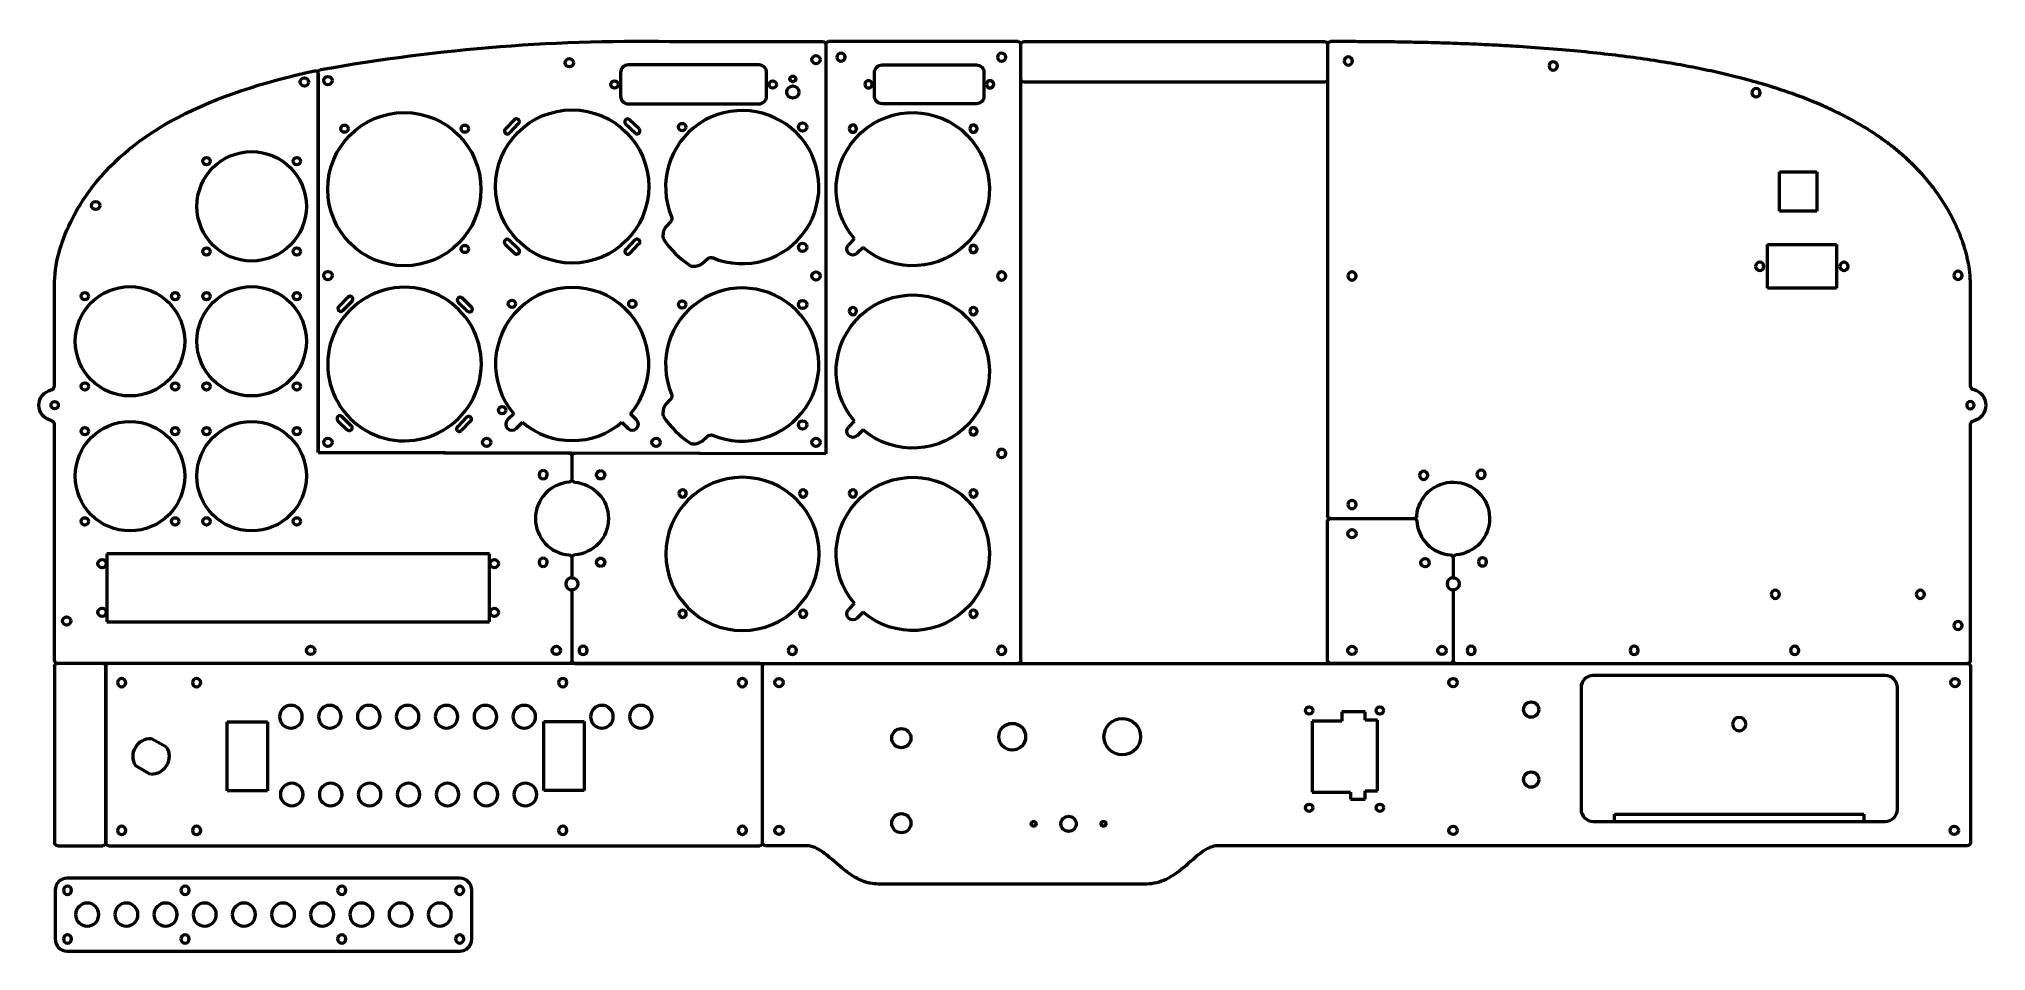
# Model space of a CAD drawing. Header units: inches. Extents: x 2.4 to 42.4, y 7.5 to 26.3.
import ezdxf

# ---------------------------------------------------------------- set-up
doc = ezdxf.new("R2010")
doc.units = ezdxf.units.IN
doc.header["$LTSCALE"] = 0.75
doc.header["$MEASUREMENT"] = 0
doc.layers.add('Visible', color=7, linetype='Continuous', lineweight=50)

msp = doc.modelspace()

# ---------------------------------------------------------------- linework, layer by layer
at = {"layer": 'Visible', "extrusion": (0, 1, 0)}
for p, q in [((15.58, 26.251), (18.492, 26.251)), ((18.551, 26.192), (18.551, 17.772)), ((18.551, 26.192), (18.551, 17.772)), ((22.505, 26.251), (18.61, 26.251)), ((22.564, 13.525), (22.564, 26.192)), ((22.564, 25.477), (22.564, 26.192)), ((22.623, 26.251), (28.805, 26.251)), ((28.864, 26.192), (28.864, 16.503)), ((28.864, 26.192), (28.864, 25.477)), ((29.2, 26.251), (28.923, 26.251)), ((8.119, 17.8), (8.119, 25.617)), ((14.337, 25.615), (14.337, 25.127)), ((17.181, 25.771), (14.493, 25.771)), ((17.337, 25.127), (17.337, 25.615)), ((19.554, 25.129), (19.554, 25.617)), ((19.71, 25.773), (21.648, 25.773)), ((21.804, 25.617), (21.804, 25.129)), ((8.119, 25.592), (8.119, 17.8)), ((28.805, 25.417), (22.623, 25.417)), ((14.493, 24.971), (17.181, 24.971)), ((21.648, 24.973), (19.71, 24.973)), ((12.153, 24.647), (11.966, 24.454)), ((12.051, 24.371), (12.239, 24.565)), ((14.439, 24.561), (14.633, 24.373)), ((14.715, 24.458), (14.521, 24.646)), ((38.152, 23.571), (38.919, 23.571)), ((38.152, 22.764), (38.152, 23.571)), ((38.919, 23.571), (38.919, 22.764)), ((15.369, 22.555), (15.262, 22.437)), ((38.919, 22.764), (38.152, 22.764)), ((11.964, 22.086), (12.158, 21.898)), ((12.24, 21.983), (12.047, 22.171)), ((14.628, 22.173), (14.441, 21.979)), ((14.526, 21.896), (14.713, 22.09)), ((19.023, 22.075), (19.143, 22.195)), ((19.32, 22.018), (19.199, 21.898)), ((37.904, 21.181), (37.904, 22.077)), ((37.904, 22.077), (39.322, 22.077)), ((39.322, 22.077), (39.322, 21.181)), ((16.012, 21.686), (16.13, 21.794)), ((2.705, 19.177), (2.705, 21.318)), ((42.075, 19.177), (42.075, 21.318)), ((8.73, 20.997), (8.543, 20.804)), ((8.628, 20.721), (8.816, 20.915)), ((10.996, 20.895), (11.189, 20.707)), ((11.272, 20.792), (11.078, 20.98)), ((39.322, 21.181), (37.904, 21.181)), ((15.369, 18.905), (15.262, 18.787)), ((8.525, 18.456), (8.719, 18.268)), ((8.802, 18.353), (8.608, 18.541)), ((11.169, 18.527), (10.981, 18.333)), ((11.067, 18.251), (11.254, 18.444)), ((12.141, 18.6), (12.014, 18.473)), ((12.191, 18.296), (12.318, 18.423)), ((14.362, 18.423), (14.489, 18.296)), ((14.666, 18.473), (14.539, 18.6)), ((19.023, 18.325), (19.143, 18.445)), ((2.705, 13.525), (2.705, 18.366)), ((16.012, 18.036), (16.13, 18.144)), ((19.32, 18.268), (19.199, 18.148)), ((42.075, 13.525), (42.075, 18.366)), ((8.119, 17.8), (13.276, 17.786)), ((18.551, 17.772), (8.119, 17.8)), ((13.335, 17.727), (13.335, 17.251)), ((13.335, 17.727), (13.335, 17.251)), ((18.551, 17.772), (13.394, 17.786)), ((28.923, 16.444), (30.638, 16.444)), ((28.923, 16.444), (30.638, 16.444)), ((28.864, 13.525), (28.864, 16.385)), ((11.64, 15.715), (3.775, 15.715)), ((3.775, 15.715), (3.775, 14.317)), ((11.64, 14.317), (11.64, 15.715)), ((13.335, 15.637), (13.335, 15.226)), ((13.335, 15.637), (13.335, 15.226)), ((31.445, 15.637), (31.445, 15.226)), ((31.445, 15.637), (31.445, 15.226)), ((13.335, 14.976), (13.335, 13.525)), ((13.335, 14.976), (13.335, 13.525)), ((31.445, 14.976), (31.445, 13.525)), ((31.445, 14.976), (31.445, 13.525)), ((19.023, 14.575), (19.143, 14.695)), ((19.32, 14.518), (19.199, 14.398)), ((3.775, 14.317), (11.64, 14.317)), ((2.705, 13.407), (2.705, 9.775)), ((3.696, 13.466), (2.764, 13.466)), ((13.276, 13.466), (2.764, 13.466)), ((3.755, 9.775), (3.755, 13.407)), ((3.755, 13.407), (3.755, 9.775)), ((17.196, 13.466), (3.814, 13.466)), ((13.394, 13.466), (22.505, 13.466)), ((17.255, 9.775), (17.255, 13.407)), ((17.255, 9.775), (17.255, 13.407)), ((17.314, 13.466), (42.016, 13.466)), ((31.386, 13.466), (28.923, 13.466)), ((31.504, 13.466), (42.016, 13.466)), ((40.325, 13.216), (34.325, 13.216)), ((40.325, 13.216), (34.325, 13.216)), ((40.325, 13.216), (34.325, 13.216)), ((42.075, 13.407), (42.075, 9.775)), ((34.075, 12.966), (34.075, 10.466)), ((34.075, 12.966), (34.075, 10.466)), ((34.075, 12.966), (34.075, 10.466)), ((40.575, 10.466), (40.575, 12.966)), ((40.575, 10.466), (40.575, 12.966)), ((40.575, 10.466), (40.575, 12.966)), ((29.637, 12.472), (29.155, 12.472)), ((29.155, 12.472), (29.155, 12.277)), ((29.637, 12.299), (29.637, 12.472)), ((6.25, 12.262), (7.079, 12.262)), ((6.25, 10.842), (6.25, 12.262)), ((7.079, 12.262), (7.079, 10.842)), ((12.758, 12.27), (13.587, 12.27)), ((12.758, 10.85), (12.758, 12.27)), ((13.587, 12.27), (13.587, 10.85)), ((29.155, 12.277), (28.549, 12.277)), ((28.549, 12.277), (28.549, 10.82)), ((29.893, 12.299), (29.637, 12.299)), ((29.893, 10.843), (29.893, 12.299)), ((4.695, 11.923), (5.002, 11.746)), ((4.677, 11.183), (4.37, 11.36)), ((7.079, 10.842), (6.25, 10.842)), ((13.587, 10.85), (12.758, 10.85)), ((28.549, 10.82), (29.336, 10.82)), ((29.336, 10.82), (29.336, 10.67)), ((29.637, 10.67), (29.637, 10.843)), ((29.637, 10.843), (29.893, 10.843)), ((29.336, 10.67), (29.637, 10.67)), ((34.325, 10.216), (40.325, 10.216)), ((34.325, 10.216), (40.325, 10.216)), ((34.325, 10.216), (34.763, 10.216)), ((34.763, 10.366), (39.888, 10.366)), ((34.763, 10.216), (34.763, 10.366)), ((39.888, 10.366), (39.888, 10.216)), ((39.888, 10.216), (40.325, 10.216)), ((2.764, 9.716), (3.696, 9.716)), ((3.814, 9.716), (17.196, 9.716)), ((18.143, 9.716), (17.314, 9.716)), ((42.016, 9.716), (26.637, 9.716)), ((11.029, 9.049), (2.964, 9.049)), ((25.144, 8.928), (19.636, 8.928)), ((2.714, 8.799), (2.714, 7.799)), ((11.279, 7.799), (11.279, 8.799)), ((2.964, 7.549), (11.029, 7.549))]:
    msp.add_line(p, q, dxfattribs=at)
at = {"layer": 'Visible', "extrusion": (1e-16, 0, -1)}
for centre, radius in [((-18.866, 25.932), 0.085), ((-22.166, 25.932), 0.085), ((-29.291, 25.854), 0.085), ((-33.502, 25.752), 0.085), ((-19.429, 25.373), 0.075), ((-21.929, 25.373), 0.075), ((-37.672, 25.2), 0.085), ((-19.111, 24.461), 0.075), ((-21.586, 24.461), 0.075), ((-21.586, 21.987), 0.075), ((-37.747, 21.629), 0.085), ((-39.479, 21.629), 0.085), ((-22.166, 21.432), 0.085), ((-29.366, 21.432), 0.085), ((-41.821, 21.444), 0.085), ((-19.111, 20.711), 0.075), ((-21.586, 20.711), 0.075), ((-42.075, 18.775), 0.075), ((-21.586, 18.237), 0.075), ((-22.166, 17.782), 0.085), ((-16.841, 15.717), 1.575), ((-30.841, 17.334), 0.085), ((-32.021, 17.353), 0.085), ((-15.611, 16.961), 0.075), ((-18.086, 16.961), 0.075), ((-19.111, 16.961), 0.075), ((-21.586, 16.961), 0.075), ((-29.366, 16.732), 0.085), ((-32.049, 15.553), 0.085), ((-38.066, 14.886), 0.085), ((-41.046, 14.886), 0.085), ((-15.611, 14.487), 0.075), ((-18.086, 14.487), 0.075), ((-21.586, 14.487), 0.075), ((-41.821, 14.244), 0.085), ((-13.566, 13.732), 0.085), ((-17.866, 13.732), 0.085), ((-22.166, 13.732), 0.085), ((-31.816, 13.732), 0.085), ((-35.166, 13.732), 0.085), ((-38.466, 13.732), 0.085), ((-4.082, 13.07), 0.085), ((-5.622, 13.07), 0.085), ((-13.148, 13.071), 0.085), ((-16.838, 13.071), 0.085), ((-7.562, 12.369), 0.233), ((-8.361, 12.369), 0.233), ((-9.16, 12.369), 0.233), ((-9.959, 12.369), 0.233), ((-10.758, 12.369), 0.233), ((-11.557, 12.369), 0.233), ((-12.356, 12.369), 0.233), ((-13.953, 12.369), 0.233), ((-14.752, 12.369), 0.233), ((-37.325, 12.216), 0.138), ((-37.325, 12.216), 0.138), ((-7.578, 10.768), 0.233), ((-8.378, 10.768), 0.233), ((-9.178, 10.768), 0.233), ((-9.978, 10.768), 0.233), ((-10.778, 10.768), 0.233), ((-11.578, 10.768), 0.233), ((-12.378, 10.768), 0.233), ((-4.082, 10.03), 0.085), ((-5.622, 10.03), 0.085), ((-13.148, 10.031), 0.085), ((-16.838, 10.031), 0.085), ((-2.969, 8.799), 0.085), ((-5.386, 8.799), 0.085), ((-8.606, 8.799), 0.085), ((-11.029, 8.799), 0.085), ((-3.374, 8.299), 0.238), ((-4.179, 8.299), 0.238), ((-4.984, 8.299), 0.238), ((-5.789, 8.299), 0.238), ((-6.594, 8.299), 0.238), ((-7.399, 8.299), 0.238), ((-8.204, 8.299), 0.238), ((-9.009, 8.299), 0.237), ((-9.814, 8.299), 0.237), ((-10.619, 8.299), 0.237), ((-2.969, 7.799), 0.085), ((-5.386, 7.799), 0.085), ((-8.606, 7.799), 0.085), ((-11.029, 7.799), 0.085)]:
    msp.add_circle(centre, radius, dxfattribs=at)
at = {"layer": 'Visible'}
for centre, radius in [((13.283, 25.816), 0.085), ((18.351, 25.881), 0.085), ((7.839, 25.42), 0.085), ((8.32, 25.45), 0.085), ((14.212, 25.371), 0.075), ((17.462, 25.371), 0.075), ((17.875, 25.214), 0.125), ((17.875, 25.484), 0.0591), ((13.34, 23.272), 1.575), ((9.891, 23.217), 1.575), ((8.661, 24.461), 0.075), ((11.136, 24.461), 0.075), ((15.601, 24.495), 0.075), ((18.076, 24.495), 0.085), ((6.753, 22.864), 1.125), ((5.825, 23.792), 0.075), ((7.681, 23.792), 0.075), ((3.548, 22.881), 0.085), ((5.825, 21.936), 0.075), ((7.681, 21.936), 0.075), ((11.136, 21.987), 0.075), ((18.076, 22.02), 0.085), ((4.253, 20.089), 1.125), ((6.753, 20.089), 1.125), ((8.32, 21.441), 0.085), ((18.351, 21.433), 0.085), ((3.325, 21.017), 0.075), ((5.181, 21.017), 0.075), ((5.825, 21.017), 0.075), ((7.681, 21.017), 0.075), ((12.103, 20.859), 0.075), ((14.577, 20.859), 0.075), ((15.601, 20.845), 0.075), ((18.076, 20.845), 0.085), ((3.325, 19.161), 0.075), ((5.181, 19.161), 0.075), ((5.825, 19.161), 0.075), ((7.681, 19.161), 0.075), ((2.705, 18.775), 0.075), ((4.253, 17.314), 1.125), ((6.753, 17.314), 1.125), ((11.902, 18.671), 0.075), ((18.076, 18.37), 0.085), ((3.325, 18.242), 0.075), ((5.181, 18.242), 0.075), ((5.825, 18.242), 0.075), ((7.681, 18.242), 0.075), ((8.32, 18.01), 0.085), ((11.584, 18.01), 0.085), ((15.065, 18.01), 0.085), ((18.351, 18.01), 0.085), ((3.325, 16.386), 0.075), ((5.181, 16.386), 0.075), ((5.825, 16.386), 0.075), ((7.681, 16.386), 0.075), ((29.366, 16.132), 0.085), ((30.869, 15.535), 0.085), ((3.68, 15.516), 0.085), ((11.74, 15.516), 0.085), ((2.951, 14.337), 0.085), ((3.68, 14.516), 0.085), ((11.74, 14.516), 0.085), ((7.966, 13.732), 0.085), ((13.016, 13.732), 0.085), ((29.366, 13.732), 0.085), ((31.216, 13.732), 0.085), ((17.592, 13.071), 0.085), ((31.445, 13.071), 0.085), ((41.76, 13.071), 0.085), ((28.488, 12.497), 0.075), ((29.938, 12.497), 0.075), ((33.049, 12.516), 0.157), ((20.105, 11.928), 0.197), ((22.385, 11.957), 0.275), ((24.645, 11.957), 0.375), ((33.049, 11.076), 0.157), ((28.488, 10.497), 0.075), ((29.938, 10.497), 0.075), ((17.592, 10.031), 0.085), ((20.105, 10.178), 0.197), ((22.826, 10.166), 0.05), ((23.543, 10.166), 0.157), ((24.26, 10.166), 0.05), ((31.445, 10.031), 0.085), ((41.744, 10.031), 0.085)]:
    msp.add_circle(centre, radius, dxfattribs=at)
at = {"layer": 'Visible', "extrusion": (1e-16, 0, -1)}
for centre, radius, start, end in [((-14.748, -10.99), 37.251, 79.8228, 91.2801), ((-18.492, 26.192), 0.0591, 90, 180), ((-18.61, 26.192), 0.0591, 0, 90), ((-22.505, 26.192), 0.0591, 90, 180), ((-22.623, 26.192), 0.0591, 0, 90), ((-28.805, 26.192), 0.0591, 90, 180), ((-28.923, 26.192), 0.0591, 0, 90), ((-8.06, 25.592), 0.0591, 77.8794, 180), ((-8.178, 25.617), 0.0591, 0, 78.2755), ((-19.71, 25.617), 0.156, 360, 90), ((-21.648, 25.617), 0.156, 90, 180), ((-22.623, 25.477), 0.0591, 270, 0), ((-28.805, 25.477), 0.0591, 180, 270), ((-20.341, 23.217), 1.575, 319.5521, 310.4479), ((-19.71, 25.129), 0.156, 270, 360), ((-21.648, 25.129), 0.156, 180, 270), ((-15.263, 22.62), 0.125, 166.6474, 211.6474), ((-19.111, 21.987), 0.125, 225, 45), ((-16.195, 21.687), 0.125, 58.3987, 103.3987), ((-20.341, 19.467), 1.575, 319.5521, 310.4479), ((-2.705, 18.775), 0.323, 283.6817, 76.3726), ((-15.263, 18.97), 0.125, 166.6474, 211.6474), ((-42.175, 19.186), 0.1, 283.6274, 354.8912), ((-42.175, 18.365), 0.1, 0.7015, 76.3183), ((-16.195, 18.037), 0.125, 58.3987, 103.3987), ((-19.111, 18.237), 0.125, 225, 45), ((-13.276, 17.727), 0.0591, 90.1561, 180), ((-13.394, 17.727), 0.0591, 0, 90.1561), ((-13.276, 17.251), 0.0591, 180, 265.8141), ((-13.394, 17.251), 0.0591, 274.1859, 0), ((-13.925, 17.344), 0.085, 269.7918, 89.7958), ((-13.925, 17.344), 0.085, 89.7918, 269.7958), ((-20.341, 15.717), 1.575, 319.5521, 310.4479), ((-13.335, 16.444), 0.75, 94.1859, 265.8141), ((-31.445, 16.444), 0.75, 4.1859, 265.8141), ((-28.923, 16.503), 0.0591, 270, 360), ((-28.923, 16.385), 0.0591, 0, 90), ((-30.638, 16.503), 0.0591, 184.1859, 270), ((-30.638, 16.385), 0.0591, 90, 175.8141), ((-13.276, 15.637), 0.0591, 94.1859, 180), ((-13.394, 15.637), 0.0591, 0, 85.8141), ((-13.925, 15.544), 0.085, 269.9975, 90.0015), ((-13.925, 15.544), 0.085, 89.9975, 270.0015), ((-31.386, 15.637), 0.0591, 94.1859, 180), ((-31.504, 15.637), 0.0591, 360, 85.8141), ((-13.335, 15.101), 0.125, 90, 270), ((-31.445, 15.101), 0.125, 90, 270), ((-19.111, 14.487), 0.125, 225, 45), ((-2.764, 13.525), 0.0591, 270, 360), ((-2.764, 13.407), 0.0591, 0, 90), ((-3.696, 13.407), 0.0591, 90, 180), ((-3.814, 13.407), 0.0591, 0, 90), ((-13.276, 13.525), 0.0591, 180, 270), ((-13.394, 13.525), 0.0591, 270, 0), ((-17.196, 13.407), 0.0591, 90, 180), ((-17.314, 13.407), 0.0591, 0, 90), ((-22.505, 13.525), 0.0591, 180, 270), ((-28.923, 13.525), 0.0591, 270, 360), ((-31.386, 13.525), 0.0591, 180, 270), ((-31.504, 13.525), 0.0591, 270, 360), ((-42.016, 13.525), 0.0591, 180, 270), ((-42.016, 13.407), 0.0591, 90, 180), ((-4.686, 11.553), 0.37, 328.6231, 91.3769), ((-4.686, 11.553), 0.37, 148.6231, 271.3769), ((-2.764, 9.775), 0.0591, 270, 0), ((-3.696, 9.775), 0.0591, 180, 270), ((-3.814, 9.775), 0.0591, 270, 0), ((-17.196, 9.775), 0.0591, 180, 270), ((-17.314, 9.775), 0.0591, 270, 0), ((-42.016, 9.775), 0.0591, 180, 270)]:
    msp.add_arc(centre, radius, start, end, dxfattribs=at)
at = {"layer": 'Visible'}
for centre, radius, start, end in [((14.493, 25.615), 0.156, 90, 180), ((17.181, 25.615), 0.156, 0, 90), ((14.493, 25.127), 0.156, 180, 270), ((16.836, 23.26), 1.575, 247.1363, 202.8176), ((17.181, 25.127), 0.156, 270, 0), ((12.008, 24.412), 0.0593, 135.9093, 315.9093), ((12.196, 24.606), 0.0593, 315.9093, 135.9093), ((14.48, 24.603), 0.0593, 45.9093, 225.9093), ((14.674, 24.415), 0.0593, 225.9093, 45.9093), ((15.518, 22.26), 0.312, 145.3898, 190.3898), ((12.005, 22.128), 0.0593, 45.9093, 225.9093), ((14.671, 22.131), 0.0593, 315.9093, 135.9093), ((16.836, 23.26), 1.938, 213.0279, 236.926), ((12.199, 21.941), 0.0593, 225.9093, 45.9093), ((14.483, 21.938), 0.0593, 135.9093, 315.9093), ((15.835, 21.943), 0.312, 259.5641, 304.5641), ((8.773, 20.956), 0.0593, 315.9093, 135.9093), ((9.899, 19.624), 1.575, 314.8175, 135.1825), ((11.037, 20.937), 0.0593, 45.9093, 225.9093), ((13.34, 19.622), 1.575, 319.5524, 220.4479), ((16.836, 19.61), 1.575, 247.1363, 202.8176), ((9.891, 19.617), 1.575, 134.8175, 315.1825), ((8.585, 20.762), 0.0593, 135.9093, 315.9093), ((11.231, 20.75), 0.0593, 225.9093, 45.9093), ((2.605, 19.186), 0.1, 283.6274, 354.8912), ((42.075, 18.775), 0.323, 283.6818, 76.3726), ((2.605, 18.365), 0.1, 0.7014, 76.3183), ((8.567, 18.499), 0.0593, 45.9093, 225.9093), ((11.212, 18.486), 0.0593, 315.9093, 135.9093), ((12.103, 18.384), 0.125, 135, 315), ((13.34, 19.622), 1.575, 229.5521, 310.4482), ((14.577, 18.384), 0.125, 225.0003, 45.0003), ((15.518, 18.61), 0.312, 145.3898, 190.3898), ((16.836, 19.61), 1.938, 213.0279, 236.926), ((8.76, 18.311), 0.0593, 225.9093, 45.9093), ((11.024, 18.292), 0.0593, 135.9093, 315.9093), ((15.835, 18.293), 0.312, 259.5641, 304.5641), ((12.745, 17.344), 0.085, 89.7969, 269.7929), ((12.745, 17.344), 0.085, 269.7969, 89.7929), ((13.335, 16.444), 0.75, 94.1859, 265.8141), ((31.445, 16.444), 0.75, 184.1859, 265.8141), ((12.745, 15.544), 0.085, 89.7992, 269.7951), ((12.745, 15.544), 0.085, 269.7991, 89.7952), ((13.335, 15.101), 0.125, 90, 270), ((31.445, 15.101), 0.125, 90, 270), ((34.325, 12.966), 0.25, 90, 180), ((34.325, 12.966), 0.25, 90, 180), ((34.325, 12.966), 0.25, 90, 180), ((40.325, 12.966), 0.25, 0, 90), ((40.325, 12.966), 0.25, 0, 90), ((40.325, 12.966), 0.25, 0, 90), ((34.325, 10.466), 0.25, 180, 270), ((34.325, 10.466), 0.25, 180, 270), ((34.325, 10.466), 0.25, 180, 270), ((40.325, 10.466), 0.25, 270, 0), ((40.325, 10.466), 0.25, 270, 0), ((40.325, 10.466), 0.25, 270, 0), ((2.964, 8.799), 0.25, 90, 180), ((11.029, 8.799), 0.25, 0, 90), ((2.964, 7.799), 0.25, 180, 270), ((11.029, 7.799), 0.25, 270, 360)]:
    msp.add_arc(centre, radius, start, end, dxfattribs=at)
msp.add_open_spline([(42.075, 21.318), (42.075, 21.479), (42.031, 21.843), (41.836, 22.511), (41.261, 23.59), (39.574, 24.967), (36.832, 25.822), (33.565, 26.173), (30.76, 26.251), (29.2, 26.251)], degree=5, dxfattribs=at)
for points, knots in [([(2.705, 21.318), (2.705, 21.525), (2.748, 21.763), (2.929, 22.356), (3.147, 22.864), (4.033, 23.936), (4.608, 24.36), (6.046, 25.118), (6.996, 25.424), (8.047, 25.65)], [0, 0, 0, 0, 1.575264, 1.575264, 3.89778, 3.89778, 6.350692, 6.350692, 9.47174, 9.47174, 9.47174, 9.47174]), ([(19.636, 8.928), (19.516, 8.928), (19.403, 8.952), (19.17, 9.048), (19.058, 9.122), (18.804, 9.322), (18.666, 9.456), (18.464, 9.608), (18.399, 9.65), (18.302, 9.691), (18.27, 9.702), (18.206, 9.715), (18.174, 9.717), (18.143, 9.716)], [0, 0, 0, 0, 0.917639, 0.917639, 1.926746, 1.926746, 3.392472, 3.392472, 4.093017, 4.093017, 4.419465, 4.419465, 4.727909, 4.727909, 4.727909, 4.727909]), ([(26.637, 9.716), (26.589, 9.718), (26.542, 9.711), (26.433, 9.676), (26.371, 9.642), (26.176, 9.51), (26.041, 9.38), (25.786, 9.169), (25.672, 9.085), (25.485, 8.994), (25.421, 8.97), (25.284, 8.937), (25.215, 8.928), (25.144, 8.928)], [0, 0, 0, 0, 0.370899, 0.370899, 0.871376, 0.871376, 1.959697, 1.959697, 2.776335, 2.776335, 3.183729, 3.183729, 3.60247, 3.60247, 3.60247, 3.60247])]:
    msp.add_open_spline(points, degree=3, knots=knots, dxfattribs=at)

doc.saveas('drawing.dxf')
